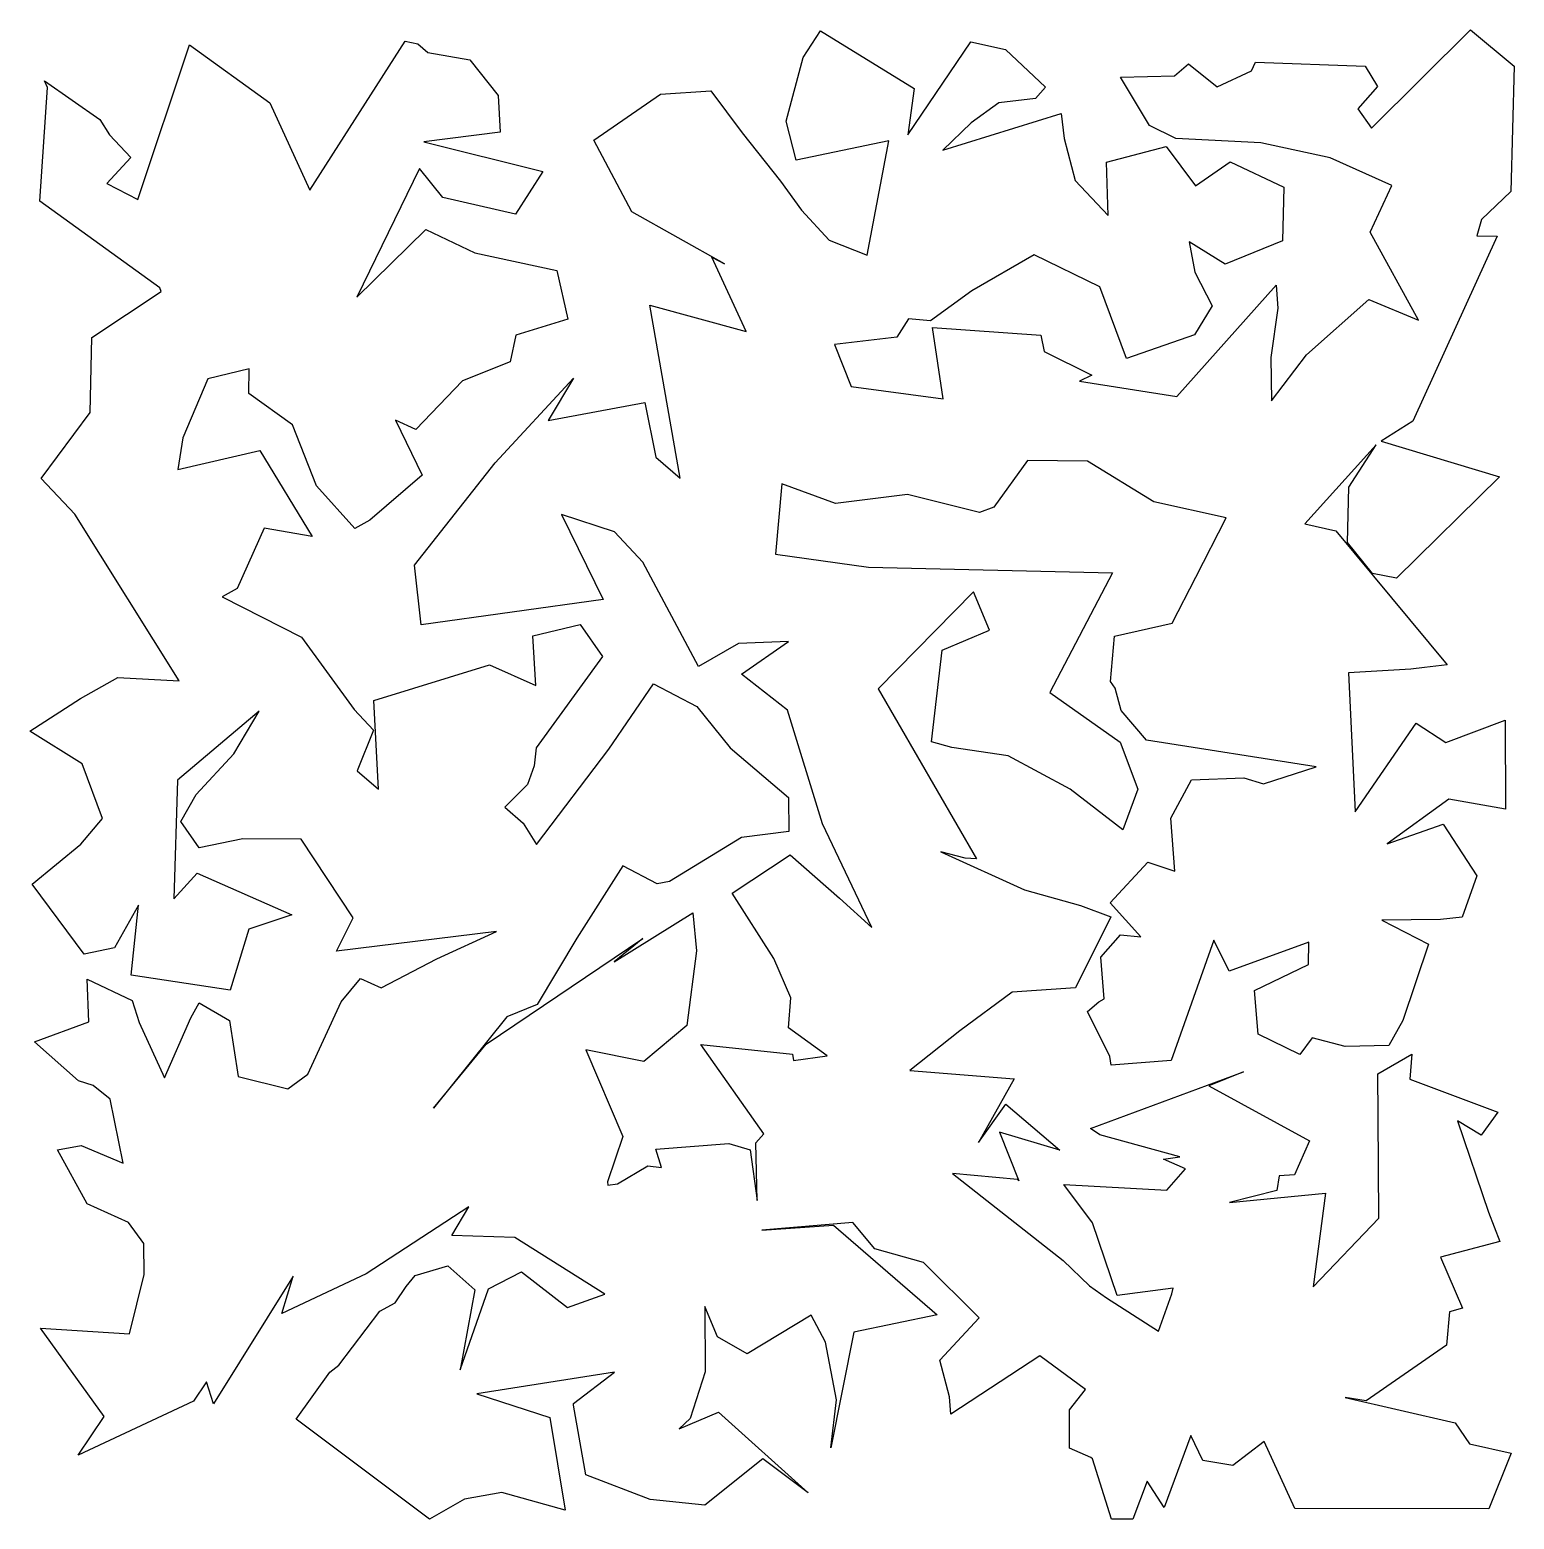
# Model space of a CAD drawing. Header units: metres. Extents: x -498 to 497, y -498 to 500.
import ezdxf

# ---------------------------------------------------------------- set-up
doc = ezdxf.new("R2010")
doc.units = ezdxf.units.M

msp = doc.modelspace()

# ---------------------------------------------------------------- linework, layer by layer
msp.add_lwpolyline([(-497.83, 29.92), (-463.92, 51.84), (-438.73, 65.83), (-397.69, 63.63), (-467.63, 175.24), (-490.3, 199.13), (-457.43, 243.37), (-456.27, 293.57), (-409.7, 324.51), (-410.77, 326.92), (-491.03, 385), (-485.92, 461.05), (-487.88, 465.52), (-450.97, 439.64), (-444.42, 429.5), (-430.14, 414.2), (-446.19, 396.73), (-425.43, 386.01), (-390.88, 489.72), (-336.93, 450.79), (-310.26, 392.27), (-246.23, 492.12), (-237.85, 490.44), (-231.09, 484.51), (-202.99, 479.71), (-183.89, 455.76), (-182.66, 431.19), (-233.85, 424.78), (-154.07, 404.92), (-172.35, 376.31), (-220.97, 387.35), (-236.75, 406.91), (-278.72, 320.69), (-232.4, 365.95), (-199.58, 350.43), (-144.53, 338.42), (-137.2, 305.94), (-172.14, 295.29), (-175.93, 277.3), (-207.96, 264.52), (-239.23, 231.87), (-252.84, 238.23), (-234.92, 201.29), (-269.86, 171.28), (-280.1, 165.53), (-305.73, 194.27), (-321.72, 235.19), (-351.02, 256), (-350.85, 272.62), (-378.54, 265.88), (-395.17, 226.33), (-398.63, 205.15), (-343.76, 218), (-308.66, 160.25), (-340.72, 165.77), (-358.89, 125.37), (-369, 119.88), (-315.85, 92.76), (-280.56, 44.42), (-267.52, 30.52), (-278.54, 3.33), (-264.18, -8.99), (-267.28, 50.3), (-189.83, 74.33), (-158.7, 60.4), (-160.67, 93.75), (-129.01, 101.34), (-113.98, 79.92), (-158.54, 18.7), (-159.82, 6.63), (-164.22, -5.96), (-179.51, -21.12), (-167.19, -31.89), (-158.22, -46.09), (-109.69, 17.86), (-79.75, 61.6), (-50.78, 46.46), (-28.43, 18.57), (10.7, -14.52), (10.93, -37.45), (-20.95, -41.39), (-69.15, -70.82), (-77.38, -72.43), (-100.47, -60.34), (-131.17, -108.75), (-157.9, -153.37), (-178.23, -161.55), (-227.26, -222.77), (-191.9, -179.9), (-87.07, -109.12), (-106.11, -124.66), (-53.56, -91.84), (-50.99, -117.34), (-57.43, -167.41), (-86.3, -191.59), (-125.26, -183.76), (-100.45, -241.77), (-110.65, -272.17), (-110.42, -274.25), (-103.88, -273.36), (-83.72, -261.36), (-74.57, -262.46), (-78.35, -250.26), (-29.46, -246.49), (-15.02, -250.58), (-10.4, -284.68), (-11.32, -245.92), (-5.95, -239.86), (-48.05, -180.07), (13.38, -186.56), (13.97, -190.8), (36.59, -187.73), (10.53, -169), (12.19, -148.89), (0.77, -122.38), (-27.24, -78.78), (11.72, -53.03), (44.72, -82.07), (66.56, -101.66), (33.48, -32.33), (9.84, 43.92), (-20.79, 67.97), (10.68, 89.9), (-22.96, 88.65), (-49.69, 73.11), (-86.93, 143.15), (-106.01, 163.37), (-141.62, 174.99), (-113.56, 118.11), (-235.58, 101.11), (-240.1, 141.12), (-186.03, 209.74), (-133.55, 266.27), (-150.5, 238), (-85.62, 250.03), (-78.21, 213.36), (-62.04, 199.42), (-82.25, 315.3), (-17.71, 297.59), (-40.81, 347.37), (-32.36, 343.07), (-94.38, 377.73), (-119.89, 425.85), (-75.28, 456.56), (-41.42, 458.99), (-20.43, 430.84), (5.24, 398.38), (19.35, 378.94), (37.95, 358.84), (63.24, 348.87), (77.79, 425.46), (15.64, 412.47), (8.94, 438.56), (20.49, 481.34), (32.1, 499.1), (94.93, 460.48), (90.58, 429.45), (132.72, 491.78), (156.12, 486.7), (182.84, 461.34), (176.08, 453.79), (151.55, 450.86), (133.09, 437.44), (114.14, 419.19), (193.24, 443.78), (195.43, 426.95), (202.64, 398.89), (224.75, 375.36), (223.69, 411), (263.72, 421.71), (283.38, 395.34), (306.54, 411.26), (342.56, 394.44), (341.63, 358.49), (303.32, 342.72), (279.03, 357.63), (282.81, 337.31), (294.51, 314.88), (282.62, 295.38), (237.1, 279.44), (219.24, 327.47), (175.27, 349.1), (133.41, 324.91), (105.76, 304.85), (91.13, 306.18), (83.29, 293.85), (41.35, 289.04), (52.63, 260.83), (114.25, 252.43), (107.03, 300.28), (179.69, 295.12), (181.95, 284.18), (213.84, 268.33), (205.66, 264.37), (270.76, 254.14), (337.38, 328.79), (338.59, 313.32), (333.73, 280.21), (334.25, 251.2), (357.83, 281.95), (399.53, 318.98), (432.68, 305.23), (400.36, 364.28), (414.98, 395.53), (373.62, 414), (327.09, 424.02), (270.13, 426.92), (252.6, 435.7), (233.06, 468.14), (269.2, 468.96), (278.62, 476.95), (297.85, 461.57), (320.83, 472.31), (323.58, 478.2), (397.15, 475.45), (405.25, 461.72), (392.18, 446.79), (401.38, 433.93), (467.56, 499.8), (496.93, 475.35), (494.67, 391.48), (475.03, 372.63), (471.93, 361.81), (485.51, 361.41), (428.93, 237.58), (407.69, 224.07), (487.05, 200.28), (418.06, 132.38), (401.97, 135.57), (385.32, 156.22), (386.18, 193.4), (404.32, 221.66), (356.57, 168.72), (377.42, 164.1), (451.99, 74.35), (436.74, 72.43), (427.71, 71.33), (385.78, 69.02), (390.28, -24.19), (431.32, 35.29), (451.05, 22.19), (490.77, 37.28), (491.16, -22.5), (453.16, -15.76), (411.79, -45.62), (449.26, -32.55), (471.99, -67.05), (461.98, -94.73), (447.48, -96.41), (408.15, -96.86), (439.43, -112.9), (422.29, -164.03), (412.97, -180.85), (383.68, -181.37), (361.63, -175.61), (353.29, -186.8), (325.38, -173.16), (322.84, -144.03), (359.02, -126.41), (359.29, -111.54), (305.91, -130.94), (295.53, -110.13), (266.94, -190.9), (226.93, -193.85), (226.04, -188.07), (210.88, -158.05), (218.48, -151.49), (222.05, -149.41), (219.97, -121.69), (233.01, -106.59), (246.79, -108.01), (226.22, -85.15), (251.51, -58), (269.51, -63.88), (266.71, -28.37), (280.73, -2.67), (315.68, -1.42), (328.95, -5.48), (364.14, 6.02), (250.43, 23.91), (233.51, 43.8), (229.49, 58.55), (226.3, 63.09), (229.05, 93.4), (267.68, 102.16), (283.62, 132.98), (303.94, 172.84), (255.49, 183.53), (210.87, 210.66), (170.84, 211.17), (148.27, 179.85), (138.56, 176.36), (90.39, 188.51), (42.08, 182.41), (6.03, 195.46), (1.92, 148.49), (64.3, 139.75), (227.75, 135.86), (185.71, 55.65), (232.81, 22.42), (244.78, -9.07), (234.57, -36.38), (199.33, -9.06), (157.79, 13.41), (120.02, 18.98), (106.36, 22.7), (113.63, 84.2), (145.39, 97.54), (134.67, 123.22), (70.63, 58.28), (136.66, -55.68), (128.95, -55.29), (112.73, -51.03), (168.85, -76.47), (206.26, -86.87), (226.55, -94.62), (202.97, -142.12), (160.54, -145.13), (125.47, -170.87), (91.99, -197.53), (161.73, -203.21), (137.99, -245.72), (156.33, -220.17), (192.47, -250.82), (151.98, -238.94), (165.07, -271.54), (164.08, -270.5), (120.61, -266.54), (194.56, -324.82), (212.33, -341.92), (223.71, -349.77), (258.5, -372.25), (267.58, -347.12), (268.37, -343.3), (230.81, -348.24), (214.23, -299.7), (195.13, -273.84), (264.23, -277.62), (276.65, -263.37), (261.84, -256.91), (272.79, -255.38), (219.32, -240.61), (212.95, -236.36), (315.61, -198.5), (292.24, -207.89), (359.78, -244.59), (349.74, -267.37), (339.48, -268.11), (337.89, -278.01), (306.21, -286), (370.52, -279.63), (362.3, -342.45), (406.29, -296.56), (405.78, -228.08), (405.51, -199.69), (428.33, -186.61), (426.95, -203.27), (485.84, -225.48), (474.79, -240.93), (458.85, -231.26), (479.78, -292.48), (487.3, -312.06), (447.46, -322.64), (462.19, -356.86), (453.48, -359.13), (451.6, -381.68), (397.74, -418.84), (383.68, -416.73), (457.45, -433.67), (466.93, -447.72), (494.97, -454.02), (479.91, -491.32), (349.98, -491.08), (329.39, -446.19), (308.33, -462.18), (288.17, -458.8), (280.12, -442.13), (262.27, -490.25), (250.89, -472.66), (241.31, -498.1), (227.13, -498.19), (214.3, -457.78), (213.12, -456.75), (198.83, -450.67), (199.01, -424.96), (209.71, -411.33), (178.98, -388.65), (119.36, -427.85), (118.39, -416.1), (112.07, -391.71), (138.31, -363.15), (101.09, -326.28), (68.51, -317.09), (53.68, -299.34), (-7.35, -304.62), (40.69, -301.06), (110.23, -361.33), (54.35, -372.9), (38.94, -450.43), (42.84, -418.16), (35.37, -379.66), (25.72, -361.38), (-17.13, -387.35), (-37.03, -375.92), (-45.4, -355.76), (-45.19, -399.4), (-55.21, -430.6), (-62.65, -437.59), (-36.27, -426.54), (23.89, -480.58), (-6.69, -457.81), (-45.4, -488.67), (-82.07, -485.02), (-125.31, -468.41), (-133.5, -421.79), (-133.53, -420.59), (-105.95, -399.67), (-198.29, -414.2), (-149.34, -430.14), (-139.16, -492.14), (-181.39, -480.38), (-206.42, -484.79), (-230, -498.06), (-319.31, -431.2), (-296.84, -399.58), (-290.81, -395.03), (-263.28, -358.73), (-253.03, -353.27), (-245.55, -342.33), (-239.59, -334.82), (-217.58, -328.5), (-199.69, -344.6), (-209.51, -398.15), (-190.33, -343.75), (-168.38, -332.51), (-137.59, -356.39), (-112.38, -347.44), (-172.87, -309.34), (-214.92, -308.17), (-203.57, -288.91), (-272.43, -333.87), (-329, -360.35), (-321.37, -335.24), (-374.8, -420.89), (-379.51, -406.18), (-388.11, -419.18), (-465.4, -455.33), (-448.01, -429.37), (-490.64, -370.24), (-431.09, -373.96), (-421.24, -334.14), (-421.48, -313.47), (-431.74, -299.47), (-459.43, -286.9), (-479.25, -250.78), (-463.45, -247.88), (-435.25, -259.68), (-444.03, -216.79), (-455.38, -207.5), (-465.23, -204.53), (-494.73, -178.35), (-458.3, -164.93), (-459.34, -136.25), (-429.17, -150.73), (-424.61, -165.39), (-407.48, -202.51), (-389.86, -162.32), (-384.24, -152.22), (-364.02, -163.92), (-358.29, -201.58), (-324.98, -209.85), (-311.46, -200.03), (-289.24, -151.58), (-276.12, -135.81), (-262.32, -142.11), (-224.95, -122.64), (-184.98, -104.38), (-292.36, -117.64), (-281.2, -95.19), (-315.99, -42.6), (-354.99, -42.19), (-384.3, -48.22), (-396.72, -30.66), (-386.43, -12.5), (-361.06, 14.64), (-344.12, 43.16), (-398.75, -3.07), (-401.24, -82.48), (-385.6, -65.35), (-322.22, -93.23), (-351.12, -102.75), (-363.64, -143.79), (-429.88, -133.61), (-425.07, -86.8), (-440.99, -115.29), (-461.37, -119.66), (-496.21, -72.6), (-463.68, -45.77), (-449.19, -28.57), (-462.75, 8.03)], close=True)

doc.saveas('drawing.dxf')
